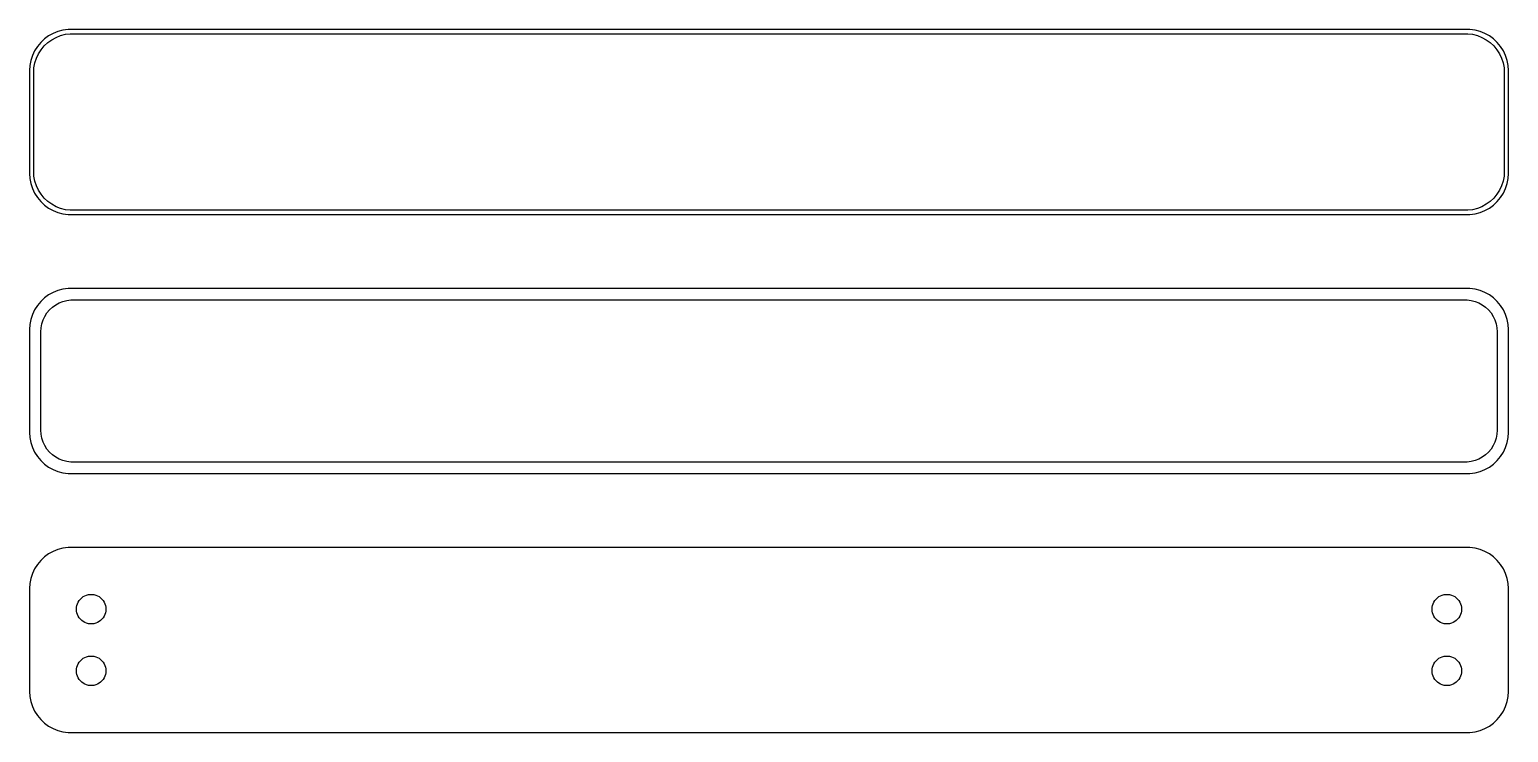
# Model space of a CAD drawing. Header units: metres. Extents: x -90 to 90, y 52 to 137.
import ezdxf

# ---------------------------------------------------------------- set-up
doc = ezdxf.new("R2010")
doc.units = ezdxf.units.M

msp = doc.modelspace()

# ---------------------------------------------------------------- linework, layer by layer
for p, q in [((-86.5451, 137.005), (-87.1289, 136.774)), ((-85.9369, 137.161), (-86.5451, 137.005)), ((-85.3139, 137.24), (-85.9369, 137.161)), ((85.3139, 137.24), (-85.3139, 137.24)), ((85.9369, 137.161), (85.3139, 137.24)), ((86.5451, 137.005), (85.9369, 137.161)), ((87.1289, 136.774), (86.5451, 137.005)), ((-89.0451, 135.189), (-89.3815, 134.659)), ((-88.6448, 135.673), (-89.0451, 135.189)), ((-88.1871, 136.103), (-88.6448, 135.673)), ((-88.5928, 134.792), (-88.2126, 135.252)), ((-88.2126, 135.252), (-87.7778, 135.66)), ((-87.6791, 136.472), (-88.1871, 136.103)), ((-87.7778, 135.66), (-87.2952, 136.011)), ((-87.1289, 136.774), (-87.6791, 136.472)), ((-87.2952, 136.011), (-86.7724, 136.298)), ((-86.7724, 136.298), (-86.2178, 136.518)), ((-86.2178, 136.518), (-85.6401, 136.666)), ((-85.6401, 136.666), (-85.0482, 136.741)), ((-85.0482, 136.741), (85.0482, 136.741)), ((85.0482, 136.741), (85.6401, 136.666)), ((85.6401, 136.666), (86.2178, 136.518)), ((86.2178, 136.518), (86.7724, 136.298)), ((86.7724, 136.298), (87.2952, 136.011)), ((87.6791, 136.472), (87.1289, 136.774)), ((87.2952, 136.011), (87.7778, 135.66)), ((88.1871, 136.103), (87.6791, 136.472)), ((87.7778, 135.66), (88.2126, 135.252)), ((88.6448, 135.673), (88.1871, 136.103)), ((88.2126, 135.252), (88.5928, 134.792)), ((89.0451, 135.189), (88.6448, 135.673)), ((89.3815, 134.659), (89.0451, 135.189)), ((-89.8429, 133.493), (-89.9606, 132.877)), ((-89.6489, 134.091), (-89.8429, 133.493)), ((-89.3815, 134.659), (-89.6489, 134.091)), ((-89.3508, 133.181), (-89.1664, 133.749)), ((-89.1664, 133.749), (-88.9125, 134.288)), ((-88.9125, 134.288), (-88.5928, 134.792)), ((88.5928, 134.792), (88.9125, 134.288)), ((88.9125, 134.288), (89.1664, 133.749)), ((89.1664, 133.749), (89.3508, 133.181)), ((89.6489, 134.091), (89.3815, 134.659)), ((89.8429, 133.493), (89.6489, 134.091)), ((89.9606, 132.877), (89.8429, 133.493)), ((-89.9606, 132.877), (-90, 132.25)), ((-90, 132.25), (-90, 119.75)), ((-89.5, 132), (-89.4625, 132.595)), ((-89.5, 120), (-89.5, 132)), ((-89.4625, 132.595), (-89.3508, 133.181)), ((89.3508, 133.181), (89.4625, 132.595)), ((89.4625, 132.595), (89.5, 132)), ((89.5, 132), (89.5, 120)), ((90, 132.25), (89.9606, 132.877)), ((90, 119.75), (90, 132.25)), ((-90, 119.75), (-89.9606, 119.123)), ((-89.9606, 119.123), (-89.8429, 118.507)), ((-89.4625, 119.405), (-89.5, 120)), ((-89.3508, 118.819), (-89.4625, 119.405)), ((-89.1664, 118.251), (-89.3508, 118.819)), ((89.3508, 118.819), (89.1664, 118.251)), ((89.4625, 119.405), (89.3508, 118.819)), ((89.5, 120), (89.4625, 119.405)), ((89.8429, 118.507), (89.9606, 119.123)), ((89.9606, 119.123), (90, 119.75)), ((-89.8429, 118.507), (-89.6489, 117.909)), ((-89.6489, 117.909), (-89.3815, 117.341)), ((-89.3815, 117.341), (-89.0451, 116.811)), ((-88.9125, 117.712), (-89.1664, 118.251)), ((-88.5928, 117.208), (-88.9125, 117.712)), ((-88.2126, 116.748), (-88.5928, 117.208)), ((88.5928, 117.208), (88.2126, 116.748)), ((88.9125, 117.712), (88.5928, 117.208)), ((89.1664, 118.251), (88.9125, 117.712)), ((89.0451, 116.811), (89.3815, 117.341)), ((89.3815, 117.341), (89.6489, 117.909)), ((89.6489, 117.909), (89.8429, 118.507)), ((-89.0451, 116.811), (-88.6448, 116.327)), ((-88.6448, 116.327), (-88.1871, 115.897)), ((-87.7778, 116.34), (-88.2126, 116.748)), ((-88.1871, 115.897), (-87.6791, 115.528)), ((-87.2952, 115.989), (-87.7778, 116.34)), ((-87.6791, 115.528), (-87.1289, 115.226)), ((-86.7724, 115.702), (-87.2952, 115.989)), ((-87.1289, 115.226), (-86.5451, 114.995)), ((-86.2178, 115.482), (-86.7724, 115.702)), ((-85.6401, 115.334), (-86.2178, 115.482)), ((-85.0482, 115.259), (-85.6401, 115.334)), ((85.0482, 115.259), (-85.0482, 115.259)), ((85.6401, 115.334), (85.0482, 115.259)), ((86.2178, 115.482), (85.6401, 115.334)), ((86.7724, 115.702), (86.2178, 115.482)), ((86.5451, 114.995), (87.1289, 115.226)), ((87.2952, 115.989), (86.7724, 115.702)), ((87.1289, 115.226), (87.6791, 115.528)), ((87.7778, 116.34), (87.2952, 115.989)), ((87.6791, 115.528), (88.1871, 115.897)), ((88.2126, 116.748), (87.7778, 116.34)), ((88.1871, 115.897), (88.6448, 116.327)), ((88.6448, 116.327), (89.0451, 116.811)), ((-86.5451, 114.995), (-85.9369, 114.839)), ((-85.9369, 114.839), (-85.3139, 114.76)), ((-85.3139, 114.76), (85.3139, 114.76)), ((85.3139, 114.76), (85.9369, 114.839)), ((85.9369, 114.839), (86.5451, 114.995)), ((-88.1871, 104.603), (-88.6448, 104.173)), ((-87.6791, 104.972), (-88.1871, 104.603)), ((-87.1289, 105.274), (-87.6791, 104.972)), ((-86.5451, 105.505), (-87.1289, 105.274)), ((-85.9369, 105.661), (-86.5451, 105.505)), ((-85.3139, 105.74), (-85.9369, 105.661)), ((85.3139, 105.74), (-85.3139, 105.74)), ((85.9369, 105.661), (85.3139, 105.74)), ((86.5451, 105.505), (85.9369, 105.661)), ((87.1289, 105.274), (86.5451, 105.505)), ((87.6791, 104.972), (87.1289, 105.274)), ((88.1871, 104.603), (87.6791, 104.972)), ((88.6448, 104.173), (88.1871, 104.603)), ((-89.3815, 103.159), (-89.6489, 102.591)), ((-89.0451, 103.689), (-89.3815, 103.159)), ((-88.6448, 104.173), (-89.0451, 103.689)), ((-88.1408, 102.364), (-87.8805, 102.774)), ((-87.8805, 102.774), (-87.5707, 103.149)), ((-87.5707, 103.149), (-87.2165, 103.481)), ((-87.2165, 103.481), (-86.8234, 103.767)), ((-86.8234, 103.767), (-86.3975, 104.001)), ((-86.3975, 104.001), (-85.9457, 104.18)), ((-85.9457, 104.18), (-85.4751, 104.301)), ((-85.4751, 104.301), (-84.993, 104.362)), ((-84.993, 104.362), (84.993, 104.362)), ((84.993, 104.362), (85.4751, 104.301)), ((85.4751, 104.301), (85.9457, 104.18)), ((85.9457, 104.18), (86.3975, 104.001)), ((86.3975, 104.001), (86.8234, 103.767)), ((86.8234, 103.767), (87.2165, 103.481)), ((87.2165, 103.481), (87.5707, 103.149)), ((87.5707, 103.149), (87.8805, 102.774)), ((87.8805, 102.774), (88.1408, 102.364)), ((89.0451, 103.689), (88.6448, 104.173)), ((89.3815, 103.159), (89.0451, 103.689)), ((89.6489, 102.591), (89.3815, 103.159)), ((-89.9606, 101.377), (-90, 100.75)), ((-89.8429, 101.993), (-89.9606, 101.377)), ((-89.6489, 102.591), (-89.8429, 101.993)), ((-88.6195, 100.5), (-88.589, 100.985)), ((-88.589, 100.985), (-88.4979, 101.462)), ((-88.4979, 101.462), (-88.3477, 101.924)), ((-88.3477, 101.924), (-88.1408, 102.364)), ((88.1408, 102.364), (88.3477, 101.924)), ((88.3477, 101.924), (88.4979, 101.462)), ((88.4979, 101.462), (88.589, 100.985)), ((88.589, 100.985), (88.6195, 100.5)), ((89.8429, 101.993), (89.6489, 102.591)), ((89.9606, 101.377), (89.8429, 101.993)), ((90, 100.75), (89.9606, 101.377)), ((-90, 100.75), (-90, 88.25)), ((-88.6195, 88.5), (-88.6195, 100.5)), ((88.6195, 100.5), (88.6195, 88.5)), ((90, 88.25), (90, 100.75)), ((-90, 88.25), (-89.9606, 87.6233)), ((-88.589, 88.015), (-88.6195, 88.5)), ((88.6195, 88.5), (88.589, 88.015)), ((89.9606, 87.6233), (90, 88.25)), ((-89.9606, 87.6233), (-89.8429, 87.0066)), ((-89.8429, 87.0066), (-89.6489, 86.4094)), ((-89.6489, 86.4094), (-89.3815, 85.8412)), ((-88.4979, 87.5377), (-88.589, 88.015)), ((-88.3477, 87.0756), (-88.4979, 87.5377)), ((-88.1408, 86.6359), (-88.3477, 87.0756)), ((-87.8805, 86.2256), (-88.1408, 86.6359)), ((88.1408, 86.6359), (87.8805, 86.2256)), ((88.3477, 87.0756), (88.1408, 86.6359)), ((88.4979, 87.5377), (88.3477, 87.0756)), ((88.589, 88.015), (88.4979, 87.5377)), ((89.3815, 85.8412), (89.6489, 86.4094)), ((89.6489, 86.4094), (89.8429, 87.0066)), ((89.8429, 87.0066), (89.9606, 87.6233)), ((-89.3815, 85.8412), (-89.0451, 85.3111)), ((-89.0451, 85.3111), (-88.6448, 84.8273)), ((-88.6448, 84.8273), (-88.1871, 84.3974)), ((-87.5707, 85.8512), (-87.8805, 86.2256)), ((-87.2165, 85.5185), (-87.5707, 85.8512)), ((-86.8234, 85.2329), (-87.2165, 85.5185)), ((-86.3975, 84.9988), (-86.8234, 85.2329)), ((-85.9457, 84.8199), (-86.3975, 84.9988)), ((-85.4751, 84.6991), (-85.9457, 84.8199)), ((-84.993, 84.6382), (-85.4751, 84.6991)), ((84.993, 84.6382), (-84.993, 84.6382)), ((85.4751, 84.6991), (84.993, 84.6382)), ((85.9457, 84.8199), (85.4751, 84.6991)), ((86.3975, 84.9988), (85.9457, 84.8199)), ((86.8234, 85.2329), (86.3975, 84.9988)), ((87.2165, 85.5185), (86.8234, 85.2329)), ((87.5707, 85.8512), (87.2165, 85.5185)), ((87.8805, 86.2256), (87.5707, 85.8512)), ((88.1871, 84.3974), (88.6448, 84.8273)), ((88.6448, 84.8273), (89.0451, 85.3111)), ((89.0451, 85.3111), (89.3815, 85.8412)), ((-88.1871, 84.3974), (-87.6791, 84.0284)), ((-87.6791, 84.0284), (-87.1289, 83.7259)), ((-87.1289, 83.7259), (-86.5451, 83.4947)), ((-86.5451, 83.4947), (-85.9369, 83.3386)), ((-85.9369, 83.3386), (-85.3139, 83.2599)), ((-85.3139, 83.2599), (85.3139, 83.2599)), ((85.3139, 83.2599), (85.9369, 83.3386)), ((85.9369, 83.3386), (86.5451, 83.4947)), ((86.5451, 83.4947), (87.1289, 83.7259)), ((87.1289, 83.7259), (87.6791, 84.0284)), ((87.6791, 84.0284), (88.1871, 84.3974)), ((-86.5451, 74.0053), (-87.1289, 73.7741)), ((-85.9369, 74.1614), (-86.5451, 74.0053)), ((-85.3139, 74.2401), (-85.9369, 74.1614)), ((85.3139, 74.2401), (-85.3139, 74.2401)), ((85.9369, 74.1614), (85.3139, 74.2401)), ((86.5451, 74.0053), (85.9369, 74.1614)), ((87.1289, 73.7741), (86.5451, 74.0053)), ((-89.0451, 72.1889), (-89.3815, 71.6588)), ((-88.6448, 72.6727), (-89.0451, 72.1889)), ((-88.1871, 73.1026), (-88.6448, 72.6727)), ((-87.6791, 73.4716), (-88.1871, 73.1026)), ((-87.1289, 73.7741), (-87.6791, 73.4716)), ((87.6791, 73.4716), (87.1289, 73.7741)), ((88.1871, 73.1026), (87.6791, 73.4716)), ((88.6448, 72.6727), (88.1871, 73.1026)), ((89.0451, 72.1889), (88.6448, 72.6727)), ((89.3815, 71.6588), (89.0451, 72.1889)), ((-89.8429, 70.4934), (-89.9606, 69.8767)), ((-89.6489, 71.0906), (-89.8429, 70.4934)), ((-89.3815, 71.6588), (-89.6489, 71.0906)), ((89.6489, 71.0906), (89.3815, 71.6588)), ((89.8429, 70.4934), (89.6489, 71.0906)), ((89.9606, 69.8767), (89.8429, 70.4934)), ((-89.9606, 69.8767), (-90, 69.25)), ((-90, 69.25), (-90, 56.75)), ((-83.2664, 68.3787), (-83.0562, 68.4619)), ((-83.0562, 68.4619), (-82.8373, 68.5181)), ((-82.8373, 68.5181), (-82.613, 68.5464)), ((-82.613, 68.5464), (-82.387, 68.5464)), ((-82.387, 68.5464), (-82.1627, 68.5181)), ((-82.1627, 68.5181), (-81.9438, 68.4619)), ((-81.9438, 68.4619), (-81.7336, 68.3787)), ((81.7336, 68.3787), (81.9438, 68.4619)), ((81.9438, 68.4619), (82.1627, 68.5181)), ((82.1627, 68.5181), (82.387, 68.5464)), ((82.387, 68.5464), (82.613, 68.5464)), ((82.613, 68.5464), (82.8373, 68.5181)), ((82.8373, 68.5181), (83.0562, 68.4619)), ((83.0562, 68.4619), (83.2664, 68.3787)), ((90, 69.25), (89.9606, 69.8767)), ((90, 56.75), (90, 69.25)), ((-84.3, 66.75), (-84.2858, 66.9756)), ((-84.2858, 66.5244), (-84.3, 66.75)), ((-84.2858, 66.9756), (-84.2434, 67.1976)), ((-84.2434, 67.1976), (-84.1736, 67.4126)), ((-84.1736, 67.4126), (-84.0773, 67.6171)), ((-84.0773, 67.6171), (-83.9562, 67.808)), ((-83.9562, 67.808), (-83.8121, 67.9822)), ((-83.8121, 67.9822), (-83.6474, 68.1369)), ((-83.6474, 68.1369), (-83.4645, 68.2698)), ((-83.4645, 68.2698), (-83.2664, 68.3787)), ((-81.7336, 68.3787), (-81.5355, 68.2698)), ((-81.5355, 68.2698), (-81.3526, 68.1369)), ((-81.3526, 68.1369), (-81.1879, 67.9822)), ((-81.1879, 67.9822), (-81.0438, 67.808)), ((-81.0438, 67.808), (-80.9226, 67.6171)), ((-80.9226, 67.6171), (-80.8264, 67.4126)), ((-80.8264, 67.4126), (-80.7565, 67.1976)), ((-80.7565, 67.1976), (-80.7142, 66.9756)), ((-80.7142, 66.9756), (-80.7, 66.75)), ((-80.7, 66.75), (-80.7142, 66.5244)), ((80.7, 66.75), (80.7142, 66.9756)), ((80.7142, 66.5244), (80.7, 66.75)), ((80.7142, 66.9756), (80.7565, 67.1976)), ((80.7565, 67.1976), (80.8264, 67.4126)), ((80.8264, 67.4126), (80.9226, 67.6171)), ((80.9226, 67.6171), (81.0438, 67.808)), ((81.0438, 67.808), (81.1879, 67.9822)), ((81.1879, 67.9822), (81.3526, 68.1369)), ((81.3526, 68.1369), (81.5355, 68.2698)), ((81.5355, 68.2698), (81.7336, 68.3787)), ((83.2664, 68.3787), (83.4645, 68.2698)), ((83.4645, 68.2698), (83.6474, 68.1369)), ((83.6474, 68.1369), (83.8121, 67.9822)), ((83.8121, 67.9822), (83.9562, 67.808)), ((83.9562, 67.808), (84.0773, 67.6171)), ((84.0773, 67.6171), (84.1736, 67.4126)), ((84.1736, 67.4126), (84.2434, 67.1976)), ((84.2434, 67.1976), (84.2858, 66.9756)), ((84.2858, 66.9756), (84.3, 66.75)), ((84.3, 66.75), (84.2858, 66.5244)), ((-84.2434, 66.3024), (-84.2858, 66.5244)), ((-84.1736, 66.0874), (-84.2434, 66.3024)), ((-84.0773, 65.8828), (-84.1736, 66.0874)), ((-83.9562, 65.692), (-84.0773, 65.8828)), ((-83.8121, 65.5178), (-83.9562, 65.692)), ((-83.6474, 65.3631), (-83.8121, 65.5178)), ((-83.4645, 65.2302), (-83.6474, 65.3631)), ((-83.2664, 65.1213), (-83.4645, 65.2302)), ((-83.0562, 65.0381), (-83.2664, 65.1213)), ((-82.8373, 64.9819), (-83.0562, 65.0381)), ((-82.613, 64.9536), (-82.8373, 64.9819)), ((-82.387, 64.9536), (-82.613, 64.9536)), ((-82.1627, 64.9819), (-82.387, 64.9536)), ((-81.9438, 65.0381), (-82.1627, 64.9819)), ((-81.7336, 65.1213), (-81.9438, 65.0381)), ((-81.5355, 65.2302), (-81.7336, 65.1213)), ((-81.3526, 65.3631), (-81.5355, 65.2302)), ((-81.1879, 65.5178), (-81.3526, 65.3631)), ((-81.0438, 65.692), (-81.1879, 65.5178)), ((-80.9226, 65.8828), (-81.0438, 65.692)), ((-80.8264, 66.0874), (-80.9226, 65.8828)), ((-80.7565, 66.3024), (-80.8264, 66.0874)), ((-80.7142, 66.5244), (-80.7565, 66.3024)), ((80.7565, 66.3024), (80.7142, 66.5244)), ((80.8264, 66.0874), (80.7565, 66.3024)), ((80.9226, 65.8828), (80.8264, 66.0874)), ((81.0438, 65.692), (80.9226, 65.8828)), ((81.1879, 65.5178), (81.0438, 65.692)), ((81.3526, 65.3631), (81.1879, 65.5178)), ((81.5355, 65.2302), (81.3526, 65.3631)), ((81.7336, 65.1213), (81.5355, 65.2302)), ((81.9438, 65.0381), (81.7336, 65.1213)), ((82.1627, 64.9819), (81.9438, 65.0381)), ((82.387, 64.9536), (82.1627, 64.9819)), ((82.613, 64.9536), (82.387, 64.9536)), ((82.8373, 64.9819), (82.613, 64.9536)), ((83.0562, 65.0381), (82.8373, 64.9819)), ((83.2664, 65.1213), (83.0562, 65.0381)), ((83.4645, 65.2302), (83.2664, 65.1213)), ((83.6474, 65.3631), (83.4645, 65.2302)), ((83.8121, 65.5178), (83.6474, 65.3631)), ((83.9562, 65.692), (83.8121, 65.5178)), ((84.0773, 65.8828), (83.9562, 65.692)), ((84.1736, 66.0874), (84.0773, 65.8828)), ((84.2434, 66.3024), (84.1736, 66.0874)), ((84.2858, 66.5244), (84.2434, 66.3024)), ((-84.3, 59.25), (-84.2858, 59.4756)), ((-84.2858, 59.4756), (-84.2434, 59.6976)), ((-84.2434, 59.6976), (-84.1736, 59.9126)), ((-84.1736, 59.9126), (-84.0773, 60.1172)), ((-84.0773, 60.1172), (-83.9562, 60.308)), ((-83.9562, 60.308), (-83.8121, 60.4822)), ((-83.8121, 60.4822), (-83.6474, 60.6369)), ((-83.6474, 60.6369), (-83.4645, 60.7698)), ((-83.4645, 60.7698), (-83.2664, 60.8787)), ((-83.2664, 60.8787), (-83.0562, 60.9619)), ((-83.0562, 60.9619), (-82.8373, 61.0181)), ((-82.8373, 61.0181), (-82.613, 61.0464)), ((-82.613, 61.0464), (-82.387, 61.0464)), ((-82.387, 61.0464), (-82.1627, 61.0181)), ((-82.1627, 61.0181), (-81.9438, 60.9619)), ((-81.9438, 60.9619), (-81.7336, 60.8787)), ((-81.7336, 60.8787), (-81.5355, 60.7698)), ((-81.5355, 60.7698), (-81.3526, 60.6369)), ((-81.3526, 60.6369), (-81.1879, 60.4822)), ((-81.1879, 60.4822), (-81.0438, 60.308)), ((-81.0438, 60.308), (-80.9226, 60.1172)), ((-80.9226, 60.1172), (-80.8264, 59.9126)), ((-80.8264, 59.9126), (-80.7565, 59.6976)), ((-80.7565, 59.6976), (-80.7142, 59.4756)), ((-80.7142, 59.4756), (-80.7, 59.25)), ((80.7, 59.25), (80.7142, 59.4756)), ((80.7142, 59.4756), (80.7565, 59.6976)), ((80.7565, 59.6976), (80.8264, 59.9126)), ((80.8264, 59.9126), (80.9226, 60.1172)), ((80.9226, 60.1172), (81.0438, 60.308)), ((81.0438, 60.308), (81.1879, 60.4822)), ((81.1879, 60.4822), (81.3526, 60.6369)), ((81.3526, 60.6369), (81.5355, 60.7698)), ((81.5355, 60.7698), (81.7336, 60.8787)), ((81.7336, 60.8787), (81.9438, 60.9619)), ((81.9438, 60.9619), (82.1627, 61.0181)), ((82.1627, 61.0181), (82.387, 61.0464)), ((82.387, 61.0464), (82.613, 61.0464)), ((82.613, 61.0464), (82.8373, 61.0181)), ((82.8373, 61.0181), (83.0562, 60.9619)), ((83.0562, 60.9619), (83.2664, 60.8787)), ((83.2664, 60.8787), (83.4645, 60.7698)), ((83.4645, 60.7698), (83.6474, 60.6369)), ((83.6474, 60.6369), (83.8121, 60.4822)), ((83.8121, 60.4822), (83.9562, 60.308)), ((83.9562, 60.308), (84.0773, 60.1172)), ((84.0773, 60.1172), (84.1736, 59.9126)), ((84.1736, 59.9126), (84.2434, 59.6976)), ((84.2434, 59.6976), (84.2858, 59.4756)), ((84.2858, 59.4756), (84.3, 59.25)), ((-84.2858, 59.0244), (-84.3, 59.25)), ((-84.2434, 58.8024), (-84.2858, 59.0244)), ((-84.1736, 58.5874), (-84.2434, 58.8024)), ((-84.0773, 58.3829), (-84.1736, 58.5874)), ((-83.9562, 58.192), (-84.0773, 58.3829)), ((-83.8121, 58.0178), (-83.9562, 58.192)), ((-83.6474, 57.8631), (-83.8121, 58.0178)), ((-83.4645, 57.7302), (-83.6474, 57.8631)), ((-83.2664, 57.6213), (-83.4645, 57.7302)), ((-83.0562, 57.5381), (-83.2664, 57.6213)), ((-81.7336, 57.6213), (-81.9438, 57.5381)), ((-81.5355, 57.7302), (-81.7336, 57.6213)), ((-81.3526, 57.8631), (-81.5355, 57.7302)), ((-81.1879, 58.0178), (-81.3526, 57.8631)), ((-81.0438, 58.192), (-81.1879, 58.0178)), ((-80.9226, 58.3829), (-81.0438, 58.192)), ((-80.8264, 58.5874), (-80.9226, 58.3829)), ((-80.7565, 58.8024), (-80.8264, 58.5874)), ((-80.7142, 59.0244), (-80.7565, 58.8024)), ((-80.7, 59.25), (-80.7142, 59.0244)), ((80.7142, 59.0244), (80.7, 59.25)), ((80.7565, 58.8024), (80.7142, 59.0244)), ((80.8264, 58.5874), (80.7565, 58.8024)), ((80.9226, 58.3829), (80.8264, 58.5874)), ((81.0438, 58.192), (80.9226, 58.3829)), ((81.1879, 58.0178), (81.0438, 58.192)), ((81.3526, 57.8631), (81.1879, 58.0178)), ((81.5355, 57.7302), (81.3526, 57.8631)), ((81.7336, 57.6213), (81.5355, 57.7302)), ((81.9438, 57.5381), (81.7336, 57.6213)), ((83.2664, 57.6213), (83.0562, 57.5381)), ((83.4645, 57.7302), (83.2664, 57.6213)), ((83.6474, 57.8631), (83.4645, 57.7302)), ((83.8121, 58.0178), (83.6474, 57.8631)), ((83.9562, 58.192), (83.8121, 58.0178)), ((84.0773, 58.3829), (83.9562, 58.192)), ((84.1736, 58.5874), (84.0773, 58.3829)), ((84.2434, 58.8024), (84.1736, 58.5874)), ((84.2858, 59.0244), (84.2434, 58.8024)), ((84.3, 59.25), (84.2858, 59.0244)), ((-90, 56.75), (-89.9606, 56.1233)), ((-89.9606, 56.1233), (-89.8429, 55.5066)), ((-82.8373, 57.4819), (-83.0562, 57.5381)), ((-82.613, 57.4536), (-82.8373, 57.4819)), ((-82.387, 57.4536), (-82.613, 57.4536)), ((-82.1627, 57.4819), (-82.387, 57.4536)), ((-81.9438, 57.5381), (-82.1627, 57.4819)), ((82.1627, 57.4819), (81.9438, 57.5381)), ((82.387, 57.4536), (82.1627, 57.4819)), ((82.613, 57.4536), (82.387, 57.4536)), ((82.8373, 57.4819), (82.613, 57.4536)), ((83.0562, 57.5381), (82.8373, 57.4819)), ((89.8429, 55.5066), (89.9606, 56.1233)), ((89.9606, 56.1233), (90, 56.75)), ((-89.8429, 55.5066), (-89.6489, 54.9094)), ((-89.6489, 54.9094), (-89.3815, 54.3412)), ((-89.3815, 54.3412), (-89.0451, 53.8111)), ((89.0451, 53.8111), (89.3815, 54.3412)), ((89.3815, 54.3412), (89.6489, 54.9094)), ((89.6489, 54.9094), (89.8429, 55.5066)), ((-89.0451, 53.8111), (-88.6448, 53.3273)), ((-88.6448, 53.3273), (-88.1871, 52.8974)), ((-88.1871, 52.8974), (-87.6791, 52.5284)), ((-87.6791, 52.5284), (-87.1289, 52.2259)), ((-87.1289, 52.2259), (-86.5451, 51.9947)), ((86.5451, 51.9947), (87.1289, 52.2259)), ((87.1289, 52.2259), (87.6791, 52.5284)), ((87.6791, 52.5284), (88.1871, 52.8974)), ((88.1871, 52.8974), (88.6448, 53.3273)), ((88.6448, 53.3273), (89.0451, 53.8111)), ((-86.5451, 51.9947), (-85.9369, 51.8386)), ((-85.9369, 51.8386), (-85.3139, 51.7599)), ((-85.3139, 51.7599), (85.3139, 51.7599)), ((85.3139, 51.7599), (85.9369, 51.8386)), ((85.9369, 51.8386), (86.5451, 51.9947))]:
    msp.add_line(p, q)

doc.saveas('drawing.dxf')
